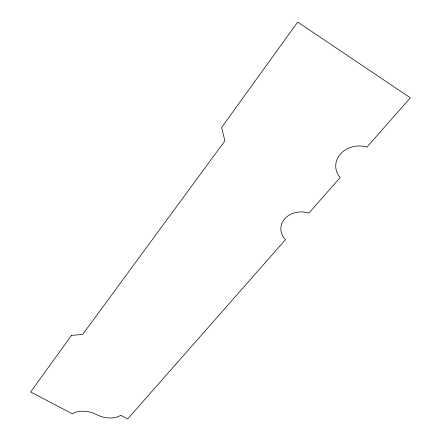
<?xml version="1.0" encoding="UTF-8"?>
<svg xmlns="http://www.w3.org/2000/svg" width="441" height="441" viewBox="0 0 441 441"><rect width="100%" height="100%" fill="white"/><g stroke="black" fill="none" stroke-linecap="round" stroke-linejoin="round"><path stroke-width="0.66" d="M71.525 335.364L30.655 391.972L72.429 413.873A20.385 13.23 18.1 0 1 96.447 414.584A20.986 14.046 17.7 0 0 120.784 415.301L127.658 418.95L285.47 239.672A21.08 17.315 4.3 0 1 284.737 218.802A21.08 17.315 4.3 0 1 308.893 213.069L340.16 177.552A22.833 19.52 -5.1 0 1 340.441 154.019A22.833 19.52 -5.1 0 1 366.923 147.151L410.345 97.825L297.703 22.05L221.597 127.477L224.888 140.844L82.66 334.443L71.525 335.364"/></g></svg>
